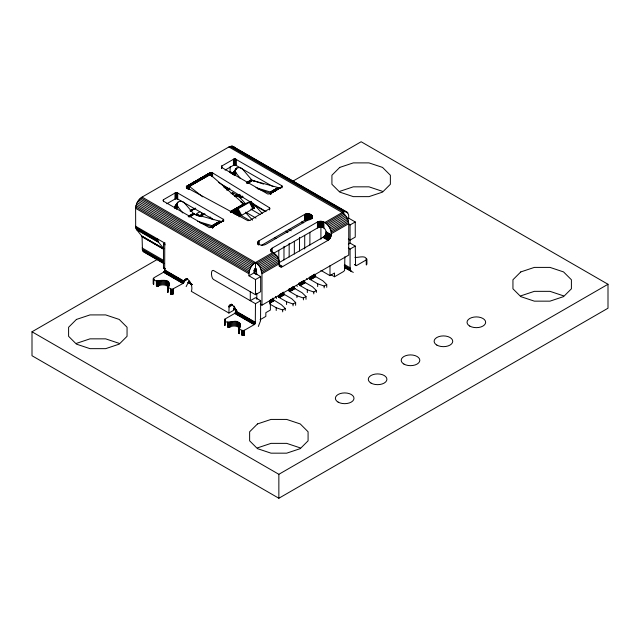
<?xml version="1.0" encoding="UTF-8"?>
<svg xmlns="http://www.w3.org/2000/svg" width="640" height="640" viewBox="0 0 640 640"><rect width="100%" height="100%" fill="white"/><g stroke="black" fill="none" stroke-linecap="round" stroke-linejoin="round"><path stroke-width="0.96" d="M354.96 257.408C357.728 257.896 366.912 254.584 366.264 259.928L356.544 265.536L355.552 265.576L355.248 246.088L350.064 243.096L348.336 244.088M187.616 188.248L187.648 185.912L209.608 173.92L188.44 185.912C187.824 189.664 189.624 190.256 189.016 186.112L209.608 173.92L186.936 186.152L186.952 188.48M209.936 174.776L209.888 172.904L209.76 175.336L209.968 172.848L209.96 174.76M239.064 216.816L254.544 207.848L251.056 201.376L243.976 204.144L209.784 174.152L189.168 186.2L189.136 189.536C190.528 185.888 186.984 183.728 187.768 189M209.864 175.256L209.888 172.904M209.576 174.768L209.736 173.024L209.696 175.392M187.736 188.224L187.648 185.912L209.968 172.848L187.392 185.96L187.32 188.32L187.136 186.048L187.168 188.376M189.024 189.128L188.96 186.08L209.784 174.152L188.96 186.08L188.888 189.088L188.72 185.984L209.608 173.92L188.184 185.88L188.096 188.976L187.76 185.896L187.76 188.224M186.976 188.472L187.048 186.096M188.44 185.912L188.744 189.048M188.592 189.016L188.72 185.984M233.384 174.528L229.992 172.576L230.2 166.656M279.208 262.568L322.856 237.376C329.944 233.568 324.28 223.76 317.44 227.992L273.8 253.192M331.24 235.36C332.136 228.32 325.096 218.592 317.44 222.008L272.088 248.192C267.728 252.176 277.824 253.76 277.928 257.984C280.424 260.144 277.52 268.52 282.68 266.552L328.544 240.024L330.328 237.944L331.24 235.36L326.056 232.368M209.952 174.304L189.168 186.2L189.144 189.176L189.016 186.112M163.936 263.632L143.6 251.888L142.472 250.288L142.032 236.384L136.64 229.712L135.672 227.288L135.608 208.304C135.792 203.832 138.304 199.48 142.088 197.08L228.904 146.952L232.144 146.088L347.232 212.208L348.648 214.904L348.744 218.2L355.248 221.96L355.248 237.104L350.064 240.096L348.336 239.104M169.232 285.816C170.528 274.392 153.792 286 153.744 277.88L163.464 272.272L164.68 270.584L164.76 243.096L135.608 226.256M169.232 283.816L167.512 287.152L172.048 289.408L182.904 283.496C186.328 272.456 194.008 285.08 191.328 291.344L228.904 313.048L234.088 310.048L234.088 306.064M255.448 262.528C251.048 265.296 248.504 270.648 248.968 275.808L254.152 272.816L260.656 276.576L260.656 291.72L255.472 294.712L213.36 270.4C210.544 269.4 211.16 278.008 213.36 279.376L255.472 303.688L255.296 323.248L254.176 324.64L244.456 330.248C242.44 331.184 239.968 329.624 238.72 328.128C240.32 326.4 241.528 323.312 238.216 322.184C235.28 319.032 224.568 325.992 225.016 319.032L234.736 313.416C238.184 310.608 233.856 304.36 230.064 304.864M254.152 272.816C253.624 271.904 254.488 267.312 256.144 269.088M255.472 274.392C253.32 272.096 258.248 269.224 255.448 268.512M257.8 244.352L257.944 241.896L259.128 240.712L304.48 214.528C307.008 212.216 315.176 214.864 310.96 218.272L265.608 244.456C263.192 245.688 258.976 245.696 257.8 242.816M228.904 313.048L229.104 305.896L231.392 304.096M177.576 202.544L175.024 206.28L174.48 208.08L177.032 204.344C177.128 200.352 182.816 200.44 184.624 203.192L193.976 214.048M236.304 168.416L233.336 172.616L232.792 174.416L235.344 170.68C235.44 166.688 241.128 166.768 242.936 169.528L252 180.232L263.544 184.096M189.256 187.584L189.496 186.448L210.192 174.504L189.168 186.2M200.192 222.784L212.264 227.12L212.752 226.584L212.264 225.768L197.688 221.312M271.016 193.016L270.576 192.104L256 187.648M209.488 173.48L187.648 185.912L209.496 173.64M188.992 281.04L186.144 286.608M258.336 326.472L260.552 320.76L260.656 300.696L255.472 297.704L250.288 300.696L250.288 291.72M221.416 166.336L221.776 167.528L267.84 194.032L269.912 193.824L282.088 186.504L281.576 185.592L235.568 159.104L233.44 159.296L221.776 166.032L221.416 168.328M280.696 187.576L270.568 193.44L280.92 187.472M174.72 206.824L177.992 202.08M174.536 207.432L177.488 203.2M177.584 203.144L175.024 206.28M175.064 208.008L177.032 204.344M175.256 208.688L177.296 205.696L177.104 205.024M176.088 208.608L177.616 206.36L177.296 205.696M176.512 209.232L178.04 206.992L177.616 206.36M233.032 173.16L235.888 168.88M232.848 173.768L236.816 168.04M234.88 170.968L236.92 167.984M233.376 174.344L235.344 170.68M233.568 175.024L235.608 172.032L235.416 171.352M234.4 174.936L235.928 172.696L235.608 172.032M234.824 175.568L236.352 173.328L235.928 172.696M251.064 201.408L232.608 211.904L233.48 213.512M163.464 199.696L162.936 200.352L163.464 201.192L209.256 227.608L211.6 227.488L223.776 220.176L223.264 219.256L177.256 192.768L175.128 192.968L163.464 199.696L163.464 201.696M186.696 186.288L186.216 186.976L186.736 187.656L247.832 220.68L249.664 220.48L269.904 208.488L269.464 207.736L211.92 172.488L210.208 172.712L186.696 186.288L186.696 188.28M246.424 182.864L251.496 179.784L246.312 182.736M212.528 226.912L222.608 221.136M270.84 193.24L279.832 187.776L279.256 187.784M212.656 226.024L220.624 221.424L212.72 226.104L212.736 227.848L212.656 226.024L220.368 221.384L221.504 221.448L212.256 227.112L211.992 225.68L219.744 221.2L220.368 221.384L212.616 225.968L212.616 227.704L212.568 225.936L212.576 227.68L212.616 225.968L220.368 221.384L212.448 225.848L212.432 227.472L212.368 225.816L212.264 227.12L222.384 221.24M279.536 187.792L271.032 192.44L278.68 187.712L279.248 187.784L271.032 192.44L279.832 187.776L270.568 193.44L280.448 187.664M212.664 226.752L221.52 221.448L212.72 226.104L212.72 227.832L212.616 225.968M212.672 226.736L221.52 221.448L212.784 226.256M221.816 221.408L212.256 227.112L212.264 225.768L220.024 221.288M270.984 193.072L279.832 187.776L271.096 192.592M280.128 187.736L270.568 193.44L280.416 187.672M251.584 179.88L246.504 182.96M251.96 180.2L247.312 182.832M271.032 192.44L278.976 187.76M247.56 182.632L251.848 180.12L247.12 182.664M212.72 227.832L212.704 226.088L220.664 221.432M212.752 226.584L221.52 221.448L212.792 226.424M271.064 192.912L279.832 187.776L271.104 192.752M187.392 185.96L187.44 188.288L187.36 185.976L209.968 172.848M166.8 203.76L175.344 198.84L177.256 198.76L213.808 219.784M225.112 170.096L233.664 165.176L235.568 165.088L272.984 186.616M190.032 210.928L194.592 208.296M226.296 189.912L229.32 188.248M190.216 210.944L194.512 208.472M226.944 189.744L229.504 188.264M190.416 211.008L194.688 208.544M227.144 189.8L229.704 188.328M190.616 211.104L195.744 208.144M227.344 189.904L229.904 188.424M188.856 215.904L193.152 213.424M188.2 216.632L193.368 213.648M188.4 216.816L193.584 213.824M248.328 182.552L252.256 180.36L247.632 183.032L252.224 180.352M189.512 216.776L194.144 214.104L219.744 221.2M247.824 183.112L252.456 180.432L278.68 187.712L270.928 192.304L270.888 194.016L270.88 192.264L278.68 187.712L270.76 192.184L270.744 193.808L270.68 192.152L270.584 193.448L257.576 188.784M199.968 211.696L196.512 213.688L201.672 216.672M231.064 193.736L232.792 192.744L237.952 195.72M199.104 215.936L204.328 213.736M199.288 216.024L201.872 214.536M199.48 216.088L202.056 214.6M199.656 216.112L202.232 214.624M199.816 216.096L202.544 214.56M238.184 194.8L235.6 196.296L238.776 194.624M236.2 196.112L239.44 194.6M236.864 196.096L240.152 194.744M237.568 196.232L238.312 196.528L240.032 195.528M238.312 196.528L239.064 196.968L240.776 195.976M239.064 196.968L239.8 197.544L242.376 196.056M239.8 197.544L240.504 198.24L243.08 196.752M164.76 268.528L163.768 268.568L163.464 267.784L163.464 243.84L165.024 242.944M230.272 211.648L243.68 203.912L240.44 201.592M230.32 211.696L243.976 204.144L230.552 211.84M230.72 211.92L244.168 204.24L230.576 211.848M244.544 204.32L230.76 211.928M231.288 211.992L244.736 204.272L231.192 212M278.056 187.536L270.304 192.016L270.584 193.448L270.576 192.104L278.336 187.624M292.896 181.16L361.144 141.752L608 284.272L608 308.216L278.856 498.248L32 355.728L32 331.784L157.264 259.464M184.632 279.632L186.36 278.632M184.392 280.08L186.984 278.584M184.248 280.624L187.704 278.632M187.656 279.256L184.2 281.248L164.76 270.024M261.696 245.216L304.48 220.512L308.664 219.792L308.664 213.808M272.968 252.44L255.472 262.544L142.088 197.08M324.8 222.52L343.392 211.864L346.432 211.752M255.496 268.512L255.496 262.528L256.624 263.288L274.088 253.208M325.92 223.28L343.392 213.192L346.432 216.584L347.88 219.416L348.744 223.656L348.744 255.08L261.976 305.176L260.248 304.176M256.624 263.288L257.712 264.256L275.184 254.176M327.016 224.248L344.48 214.16M257.712 264.256L258.736 265.4L276.208 255.32M328.04 225.392L345.504 215.304M258.736 265.4L259.664 266.68L277.128 256.6M328.96 226.672L346.432 216.584M261.976 305.176L261.976 273.752L260.464 268.064L277.928 257.984M329.76 228.056L347.232 217.968M347.016 219.2L348.744 218.2M261.104 269.512L278.576 259.424M330.408 229.496L347.88 219.416M261.584 270.968L279.056 260.88M330.888 230.952L348.352 220.872M261.88 272.392L279.344 262.312M331.176 232.384L348.648 222.296M261.976 273.752L279.44 263.664M331.28 233.736L348.744 223.656M248.968 275.808L255.472 279.568L260.656 276.576M348.44 224.008L350.064 224.952L355.248 221.96M229.344 305.44L231.064 304.44M229.104 305.896L231.696 304.392M228.952 306.44L232.408 304.44M228.904 307.056L232.36 305.064M255.472 303.688L260.656 300.696M348.336 248.08L350.064 249.08L355.248 246.088M279.872 294.392L282.464 292.896M291.968 287.408L293.696 286.408L294.768 288.504L302.12 292.768L306.008 296.512L303.416 298.008L296.936 295.76L289.368 291.304L288.512 289.4L290.24 288.408M299.744 282.92L304.064 280.424M314.432 274.44L309.248 277.432L310.32 279.528L317.672 283.792L324.152 286.04L326.744 284.536L322.856 280.8L315.504 276.528L314.432 274.144M269.528 300.648L272.984 298.648L272.968 298.08M283.352 292.664L284.4 294.488L291.752 298.752L295.64 302.496L293.048 303.992L286.568 301.744L279.44 297.632C275.624 295.04 282.96 294.2 283.328 292.096M288.536 289.672L293.72 286.68M316.376 290.528L313.784 292.024L307.304 289.776L299.952 285.512L298.904 283.688L304.088 280.696L305.136 282.52L312.488 286.784L316.376 290.528L316.376 292.392M309.264 277.704L314.448 274.712M269.584 300.936L272.984 298.648M278.224 295.944L283.408 292.952M288.592 289.96L293.776 286.968M298.96 283.976L304.144 280.984M309.328 277.992L314.512 275M269.68 301.224L273.04 298.936M278.32 296.24L283.504 293.24M288.688 290.248L293.872 287.256M299.056 284.264L304.24 281.272M309.424 278.28L314.608 275.288M269.816 301.512L273.136 299.232M278.448 296.528L283.632 293.536M288.816 290.536L294 287.544M299.184 284.552L304.368 281.56M309.552 278.568L314.736 275.576M269.968 301.792L273.424 299.792L281.384 304.736L285.272 308.48L285.272 310.352M278.608 296.8L283.792 293.808M288.976 290.816L294.16 287.824M299.344 284.832L304.528 281.84M309.712 278.848L314.896 275.856M270.16 302.048L273.616 300.048M278.792 297.056L283.976 294.064M289.16 291.072L294.344 288.08M299.528 285.088L304.712 282.096M309.896 279.104L315.08 276.112M269.496 302.776L273.816 300.28M279 297.288L284.184 294.296M289.368 291.304L294.552 288.312M299.736 285.312L304.92 282.32M310.104 279.328L315.288 276.336M269.712 302.968L274.032 300.472M279.216 297.48L284.4 294.488M289.584 291.496L294.768 288.504M299.952 285.512L305.136 282.52M310.32 279.528L315.504 276.528M269.944 303.12L274.264 300.624M279.44 297.632L284.624 294.64M289.808 291.648L294.992 288.656M300.176 285.664L305.36 282.672M310.544 279.68L315.728 276.688M320.912 270.4L329.984 275.64L334.52 273.016L334.52 276.76L331.112 274.792M260.064 319.744L265.84 316.408L265.84 312.672L270.376 310.048L270.376 300.08M334.52 276.76L343.584 271.52L344.584 270.416L344.88 256.712M269.872 304.072L276.208 307.736L282.68 309.976L285.272 308.48M32 331.784L278.856 474.304L608 284.272M187.648 185.912L209.528 173.32M247.656 183.04L252.288 180.376M231.016 211.992L244.352 204.304M230.936 211.984L244.24 204.264M198.624 216.056L194.144 214.104L189.432 216.744L194.016 214.064L201.536 216.544M230.368 211.728L243.864 204.064M270.576 192.104L278.424 187.648L270.76 192.184L270.784 193.944M212.264 225.768L220.112 221.32L212.448 225.848L212.488 227.616M212.736 227.864L212.704 226.088L220.936 221.456M210.192 174.504L189.256 186.256L202.704 196.832M252.456 180.432L247.744 183.08L252.456 180.432L255.144 181.608M189.4 216.728L194.144 214.104M212.72 226.104L221.216 221.456M251.432 209.216L253.04 208.472M234.536 196.192L238.096 194.552M200.944 215.896L205.096 214.072M253.84 208.096L254.544 207.848M339.752 191.352L353.312 186.832L368.976 186.832L382.536 191.352M76.432 343.376L90 338.848L105.656 338.848L119.224 343.376M520.776 295.864L534.344 291.344L550 291.344L563.568 295.864M257.464 447.888L271.024 443.368L286.688 443.368L300.248 447.888M146.352 252.528L144.4 252.352M353.304 272.392L344.776 267.784M232.144 146.088L347.88 212.904M231.12 146.128L344.48 211.576M230.032 146.416L343.392 211.864M228.904 146.952L343.392 213.192M230.2 171.648L233.592 173.6M230.192 171.864L233.576 173.824M230.152 172.096L233.536 174.056M326.096 231.76L331.28 234.752M325.936 233.008L331.12 236M325.744 233.664L330.928 236.656M325.472 234.32L330.656 237.312M325.144 234.952L330.328 237.944M301.656 221.88L303.328 222.84M324.76 235.56L329.944 238.552M324.328 236.12L329.512 239.112M323.856 236.608L329.04 239.608M323.36 237.032L328.544 240.024M322.856 237.376L328.04 240.368M228.544 188.64L224.312 186.192L223.984 187.384L228.224 189.824M253.44 204.664L265.488 211.616M354.856 264.56L356.544 265.536M354.632 264.672L356.32 265.648M288.696 229.36L291.2 230.8M250.84 209.144L260.304 214.608M345 264.856L350.064 267.784L350.456 270.112L351.584 271.712M285.368 231.176L287.864 232.616M344.248 265.608L350.168 269.024M344.544 266.696L350.456 270.112M345.016 267.608L350.936 271.024M245.656 212.136L255.984 218.096M240.472 215.128L249.936 220.592M274.448 237.584L276.112 238.552M279.224 264.552L282.68 266.552M279.584 265.304L282.176 266.8M279.088 265.448L281.68 266.944M279.488 265.992L281.216 266.992M279.048 265.936L280.776 266.936M140.96 197.848L254.32 263.288M139.872 198.808L253.232 264.256M138.848 199.952L252.208 265.4M255.216 268.664L256.544 269.432M137.92 201.232L251.28 266.68M255 268.856L256.32 269.624M254.8 269.088L256.12 269.848M254.608 269.344L255.936 270.104M254.456 269.624L255.776 270.384M254.32 269.912L255.648 270.672M254.224 270.2L255.552 270.968M137.12 202.616L250.48 268.064M254.168 270.488L255.488 271.248M254.152 270.76L255.472 271.52M136.472 204.064L249.832 269.512M136 205.52L249.36 270.968M135.704 206.944L249.064 272.392M135.608 208.304L248.968 273.752M135.672 227.288L157.704 240.008L158.664 242.432L163.328 248.096M163.464 243.84L165.176 244.824M135.872 228.216L157.896 240.936M136.192 229.032L158.224 241.752M136.64 229.712L158.664 242.432M141.88 236.088L163.904 248.808M141.968 236.224L163.216 248.616M142.072 236.568L163.256 248.8M142.088 236.776L163.264 249.008M142.088 247.952L163.264 260.184M142.184 249.2L163.368 261.424M142.472 250.288L163.656 262.52M142.952 251.192L163.288 262.936M163.464 267.784L165.184 268.776M188.4 282.176L191.84 284.16M233.976 308.488L236.128 309.736M163.488 268.032L165.208 269.024M188.424 282.424L192.056 284.52M233.992 308.736L236.768 310.336M188.392 282.592L191.92 284.632M233.968 308.904L236.632 310.448M187.712 282.328L192.016 284.808M233.576 308.872L236.856 310.768M236.032 311.176L255.472 322.392M164.744 270.296L184.176 281.52M236.016 311.448L255.448 322.664M164.68 270.584L184.12 281.808M235.952 311.728L255.392 322.952M164.592 270.872L184.024 282.096M235.856 312.024L255.296 323.248M164.456 271.16L183.896 282.384M235.728 312.312L255.168 323.536M164.296 271.44L183.736 282.664M235.568 312.584L255.008 323.808M164.112 271.696L183.552 282.92M235.384 312.84L254.824 324.064M163.912 271.928L183.344 283.144M235.184 313.072L254.616 324.296M163.688 272.12L183.128 283.336M234.96 313.264L254.4 324.488M163.464 272.272L182.904 283.496M234.736 313.416L254.176 324.64M218.52 182.376L266.072 211.632M241.248 202.216L243.68 203.912M233.872 146.76L234.992 148.36M252.944 203.264L262.216 213.44M240.504 198.24L245.8 204.056M245.888 212.88L252.512 220.16M210.064 216.92L212.048 219.104M236.352 173.328L240.472 178.528M178.04 206.992L182.752 212.936M296.704 285.528L297.264 286.496M259.664 266.68L260.464 268.064M276.528 298.464L275.512 296.488M256.328 269.344L256.792 274.688M250.936 201.408L254.432 207.944M250.704 201.496L254.208 208.104M250.392 201.872L253.872 208.312M249.96 202.128L253.448 208.568M249.448 202.432L252.928 208.872M238.168 208.936L241.656 215.384M237.584 209.272L241.064 215.72M236.944 209.632L240.432 216.072M236.272 210L239.752 216.448M235.584 210.376L238.632 216.016M234.904 210.736L237.512 215.568M234.248 211.08L236.424 215.112M233.632 211.4L234.936 213.816M233.08 211.672L234.392 214.088M306.616 278.528L307.072 279.544M298.904 283.688L298.88 283.12M157.632 238.976L157.704 240.008M187.912 185.88L188.432 188.992L188.184 185.88M209.784 172.984L209.84 175.28M209.608 173.16L209.616 174.712M366.792 259.088L366.792 264.256M366.632 258.728L366.632 264.616M366.472 258.568L366.472 264.776M366.264 259.928L366.264 264.912M350.064 224.952L350.064 243.096M350.064 249.08L350.064 267.784M329.984 265.664L329.984 275.64M326.744 284.536L326.744 287.344M324.152 286.04L324.152 287.904M323.92 222.008L323.92 227.992M323.376 221.744L323.376 227.728M322.76 221.528L322.76 227.512M322.096 221.368L322.096 227.352M321.4 221.272L321.4 227.256M320.912 227.256L320.912 239.224M320.68 221.232L320.68 227.224M319.96 221.272L319.96 227.256M319.264 221.368L319.264 227.352M318.6 221.528L318.6 227.512M317.984 221.744L317.984 227.728M317.672 283.792L317.672 286.6M317.44 222.008L317.44 227.992M313.784 292.024L313.784 293.888M312.296 216.288L312.296 218.288M312.208 215.856L312.208 217.848M311.992 215.44L311.992 218.432M311.656 215.048L311.656 219.032M311.216 214.688L311.216 218.68M310.68 214.384L310.68 219.368M310.064 214.128L310.064 219.112M309.896 232.328L309.896 245.008M309.384 213.936L309.384 219.92M307.912 213.76L307.912 219.744M307.304 289.776L307.304 292.584M307.152 213.776L307.152 219.76M306.416 213.864L306.416 219.848M306.008 296.512L306.008 299.312M305.712 214.024L305.712 220.008M305.056 214.248L305.056 220.232M304.712 235.32L304.712 248.976M304.48 214.528L304.48 220.512M303.416 298.008L303.416 299.88M299.528 237.336L299.528 251M296.936 295.76L296.936 297.632M295.64 302.496L295.64 305.304M294.344 241.304L294.344 253.992M293.048 303.992L293.048 305.864M289.16 243.32L289.16 256.984M286.568 301.744L286.568 304.552M283.976 246.312L283.976 259.976M282.68 309.976L282.68 311.848M281.912 185.864L281.912 187.856M281.76 185.72L281.76 187.712M281.576 185.592L281.576 187.584M278.792 250.28L278.792 262.968M278.856 474.304L278.856 498.248M276.208 307.736L276.208 310.536M272.088 248.192L272.088 252.184M271.576 248.552L271.576 251.544M271.176 248.952L271.176 251.944M270.904 249.384L270.904 251.376M269.64 207.864L269.64 209.864M269.464 207.736L269.464 209.736M259.128 240.712L259.128 244.704M258.616 241.064L258.616 245.056M258.216 241.464L258.216 244.456M257.944 241.896L257.944 243.896M256.792 293.344L256.792 299.232M255.472 279.568L255.472 294.712M244.456 330.248L244.456 335.24M244.208 330.368L244.208 335.36M243.936 330.464L243.936 335.448M243.632 330.528L243.632 335.512M243.32 330.56L243.32 335.544M243 330.56L243 335.544M242.688 330.528L242.688 335.512M242.384 330.464L242.384 335.448M242.112 330.368L242.112 335.36M241.864 330.248L241.864 335.24M240.392 324.336L240.392 326.328M240.104 323.72L240.104 327.712M239.632 323.152L239.632 328.136M239.24 328.736L239.24 333.72M239.048 328.6L239.048 333.592M239 322.632L238.888 333.448M238.808 327.624L238.784 333.288M238.736 327.792L238.72 333.12M238.216 322.184L238.216 327.168M237.32 321.816L237.32 326.8M236.328 321.544L236.328 326.528M236.032 159.296L236.032 165.288M235.816 159.192L235.816 165.176M235.568 159.104L235.568 165.088M235.304 159.04L235.304 165.024M235.264 321.376L235.264 326.36M235.024 159L235.024 164.984M234.736 158.992L234.736 164.976M234.448 159L234.448 164.984M234.168 159.04L234.168 165.024M234.168 321.312L234.168 326.296M233.904 159.104L233.904 165.088M233.664 159.192L233.664 165.176M233.44 159.296L233.44 165.288M233.072 321.36L233.072 326.344M232.792 192.744L232.792 194.616M232.008 321.512L232.008 326.496M231 321.768L231 326.76M230.088 322.12L230.088 327.112M229.84 322.216L229.84 327.208M229.568 322.288L229.568 327.28M229.28 322.336L229.28 327.32M228.992 322.352L228.992 327.336M228.696 322.344L228.696 327.328M228.4 322.304L228.4 327.296M228.128 322.24L228.128 327.232M227.872 322.152L227.872 327.144M227.648 322.04L227.648 327.032M225.016 320.528L225.016 325.512M224.816 319.168L224.816 325.368M224.656 319.328L224.656 325.216M224.544 319.504L224.544 325.04M223.6 219.528L223.6 221.52M223.448 219.384L223.448 221.384M223.264 219.256L223.264 221.256M221.776 166.032L221.776 168.024M221.576 166.176L221.576 168.168M212.576 172.736L212.576 176.728M212.384 172.632L212.384 176.624M212.16 172.552L212.16 176.536M211.92 172.488L211.92 176.48M211.664 172.448L211.664 176.44M211.4 172.432L211.4 175.424M211.136 172.448L211.136 175.44M210.88 172.48L210.88 175.472M210.632 172.536L210.632 175.528M210.408 172.616L210.408 175.608M210.208 172.712L210.208 174.712M201.696 212.568L201.696 214.44M177.72 192.968L177.72 198.952M177.504 192.856L177.504 198.84M177.256 192.768L177.256 198.76M176.992 192.704L176.992 198.696M176.712 192.672L176.712 198.656M176.424 192.656L176.424 198.64M176.136 192.672L176.136 198.656M175.856 192.704L175.856 198.696M175.592 192.768L175.592 198.76M175.344 192.856L175.344 198.84M175.128 192.968L175.128 198.952M173.184 289.104L173.184 294.088M172.944 289.224L172.944 294.208M172.664 289.312L172.664 294.304M172.36 289.376L172.36 294.368M172.048 289.408L172.048 294.4M171.728 289.408L171.728 294.4M171.416 289.376L171.416 294.368M171.112 289.312L171.112 294.304M170.84 289.224L170.84 294.208M170.592 289.104L170.592 294.088M169.12 283.184L169.12 286.176M168.832 282.576L168.832 285.568M168.36 282L168.36 285.992M167.968 287.584L167.968 292.576M167.832 286.176L167.832 291.168M167.728 281.48L167.728 286.472M167.776 287.456L167.776 292.44M167.664 286.32L167.624 292.296M167.536 286.472L167.512 292.136M166.952 281.032L166.952 286.024M166.048 280.664L166.048 285.656M165.056 280.392L165.056 285.384M163.992 280.224L163.992 285.216M162.904 280.16L162.904 285.152M161.8 280.208L161.8 285.2M160.736 280.36L160.736 285.352M159.728 280.624L159.728 285.608M158.816 280.976L158.816 285.96M158.568 281.072L158.568 286.056M158.296 281.144L158.296 286.128M158.016 281.184L158.016 286.176M157.72 281.208L157.72 286.192M157.424 281.192L157.424 286.184M157.128 281.16L157.128 286.144M156.856 281.096L156.856 286.08M156.6 281.008L156.6 285.992M156.376 280.896L156.376 285.88M153.744 279.376L153.744 284.368M153.544 279.24L153.544 284.224M153.384 279.08L153.384 284.064M153.272 278.352L153.272 283.888M76.432 319.432L68.6 327.264L68.6 336.304L76.432 344.136L90 348.656L105.656 348.656L119.224 344.136L127.056 336.304L127.056 327.264L119.224 319.432L105.656 314.912L90 314.912L76.432 319.432M339.752 167.408L331.92 175.24L331.92 184.28L339.752 192.112L353.312 196.632L368.976 196.632L382.536 192.112L390.368 184.28L390.368 175.24L382.536 167.408L368.976 162.888L353.312 162.888L339.752 167.408M257.464 423.944L249.632 431.776L249.632 440.824L257.464 448.648L271.024 453.168L286.688 453.168L300.248 448.648L308.08 440.824L308.08 431.776L300.248 423.944L286.688 419.424L271.024 419.424L257.464 423.944M520.776 271.928L512.944 279.752L512.944 288.8L520.776 296.624L534.344 301.152L550 301.152L563.568 296.624L571.4 288.8L571.4 279.752L563.568 271.928L550 267.4L534.344 267.4L520.776 271.928M222.104 221.344L212.256 227.112L222.136 221.328M193.8 213.968L189.192 216.632L193.816 213.968M270.824 193.968L270.784 192.2L270.8 193.952M469.76 326.08A9.312 5.376 0 0 0 485.336 323.672A9.312 5.376 0 0 0 473.936 317.088A9.312 5.376 0 0 0 469.76 326.08M436.848 345.088A9.312 5.376 0 0 0 452.424 342.672A9.312 5.376 0 0 0 441.016 336.096A9.312 5.376 0 0 0 436.848 345.088M403.928 364.088A9.312 5.376 0 0 0 419.504 361.68A9.312 5.376 0 0 0 408.104 355.096A9.312 5.376 0 0 0 403.928 364.088M371.016 383.088A9.312 5.376 0 0 0 386.592 380.68A9.312 5.376 0 0 0 375.192 374.096A9.312 5.376 0 0 0 371.016 383.088M338.104 402.096A9.312 5.376 0 0 0 353.68 399.688A9.312 5.376 0 0 0 342.28 393.104A9.312 5.376 0 0 0 338.104 402.096"/></g></svg>
